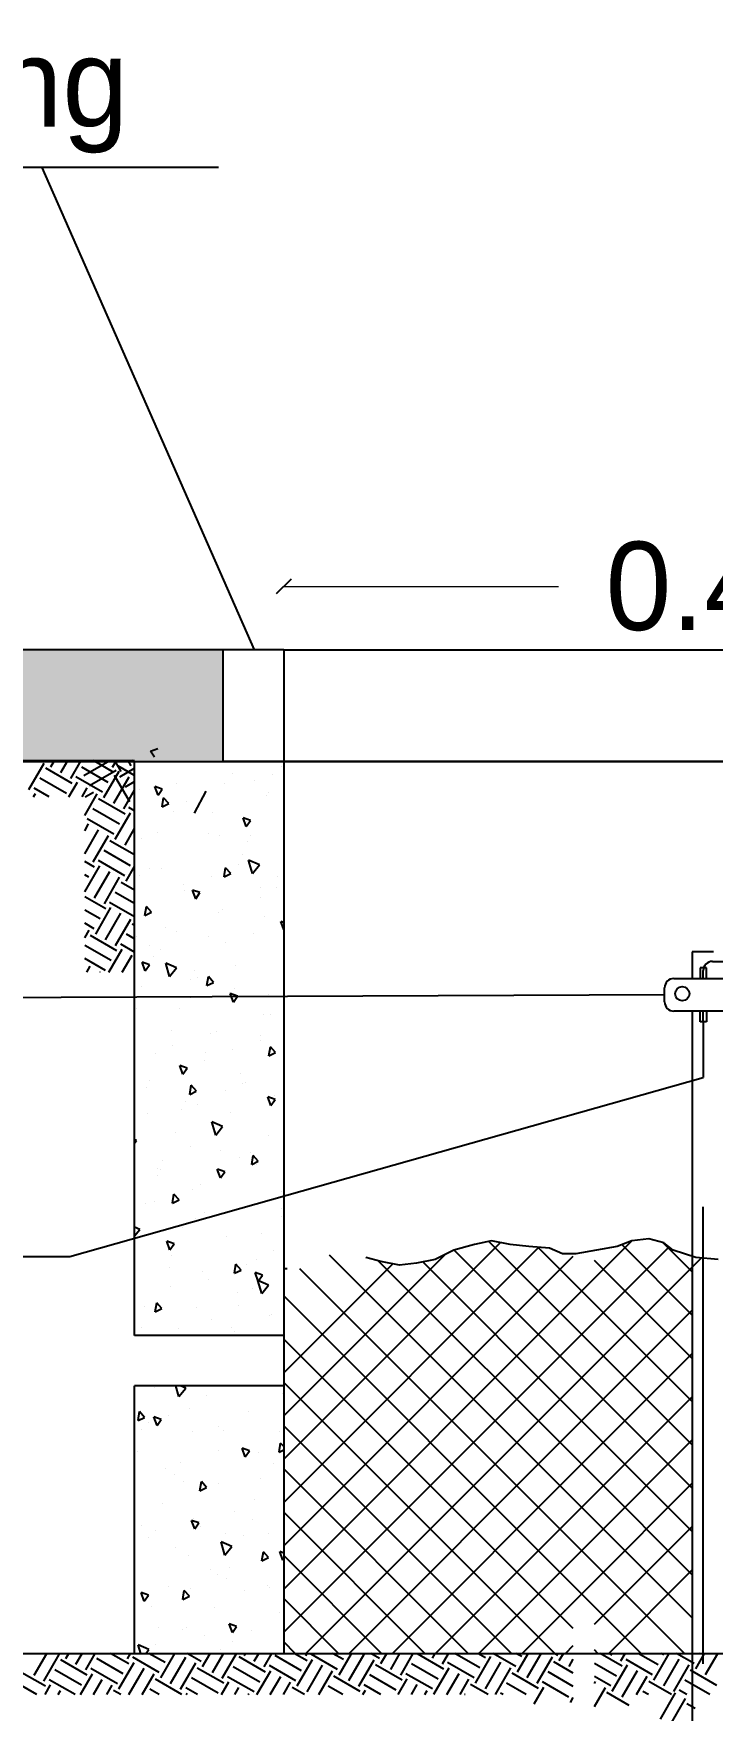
# Model space of a CAD drawing. Extents: x 152089 to 152185, y 180985 to 181226.
# Drawn here: x 152117.42 to 152119.73, y 181035.29 to 181040.99 of the extents above; entities that cross this region are included whole.
import ezdxf

# ---------------------------------------------------------------- set-up
doc = ezdxf.new("R2010")
doc.units = 0
doc.header["$LTSCALE"] = 3
doc.header["$MEASUREMENT"] = 0
doc.header["$PDMODE"] = 2
doc.header["$PDSIZE"] = 0.03
doc.linetypes.add('HIDDEN', pattern=[9.525, 6.35, -3.175])
doc.layers.get('0').update_dxf_attribs({"linetype": 'CONTINUOUS'})
doc.layers.get('DEFPOINTS').update_dxf_attribs({"linetype": 'CONTINUOUS'})
for name, color, linetype in [('1622', 7, 'HIDDEN'), ('DETAILS', 9, 'CONTINUOUS'), ('NAMES', 12, 'CONTINUOUS'), ('NUMBERS', 6, 'CONTINUOUS'), ('POWER', 54, 'CONTINUOUS')]:
    doc.layers.add(name, color=color, linetype=linetype)
doc.dimstyles.new('10', dxfattribs={"dimtxt": 0.3, "dimasz": 0.05, "dimexe": 0.18, "dimexo": 0.0625, "dimgap": 0.15, "dimtad": 0, "dimlfac": 0.1, "dimzin": 0, "dimdsep": 46, "dimtxsty": 'Standard', "dimblk": 'OBLIQUE', "dimcen": 0, "dimse1": 1, "dimse2": 1, "dimclrd": 253, "dimclrt": 4, "dimadec": 0, "dimazin": 0, "dimtfac": 1, "dimtix": 1, "dimtofl": 0, "dimtmove": 0, "dimatfit": 0, "dimldrblk": 'OBLIQUE', "dimfxl": 0.18, "dimtolj": 1, "dimtzin": 0, "dimlwd": 13, "dimarcsym": 0})

# ---------------------------------------------------------------- blocks, each defined once
blk = doc.blocks.new('_OBLIQUE')
at = {"color": 0, "linetype": 'ByBlock'}
blk.add_line((-0.5, -0.5), (0.5, 0.5), dxfattribs=at)
blk = doc.blocks.new('*D89')
at = {"layer": '1622', "color": 253, "linetype": 'Continuous', "lineweight": 13, "transparency": 16777216}
for p, q in [((152118.27, 181039.1132), (152119.204, 181039.1132)), ((152121.2379, 181039.1132), (152120.304, 181039.1132))]:
    blk.add_line(p, q, dxfattribs=at)
at = {"layer": 'DEFPOINTS', "color": 0, "linetype": 'Continuous', "transparency": 16777216}
for p in [(152118.27, 181039.1132), (152118.27, 181038.8976), (152121.2379, 181038.8976)]:
    blk.add_point(p, dxfattribs=at)
at = {"layer": '1622', "color": 253, "linetype": 'Continuous', "lineweight": 13, "transparency": 16777216, "xscale": 0.05, "yscale": 0.05, "zscale": 0.05, "rotation": 180}
blk.add_blockref('_OBLIQUE', (152118.27, 181039.1132), dxfattribs=at)
at = {"layer": '1622', "color": 253, "linetype": 'Continuous', "lineweight": 13, "transparency": 16777216, "xscale": 0.05, "yscale": 0.05, "zscale": 0.05}
blk.add_blockref('_OBLIQUE', (152121.2379, 181039.1132), dxfattribs=at)
at = {"layer": '1622', "color": 4, "linetype": 'Continuous', "transparency": 16777216, "insert": (152119.754, 181039.1132), "char_height": 0.3, "attachment_point": 5}
blk.add_mtext('\\A1;0.40', dxfattribs=at)

msp = doc.modelspace()

# ---------------------------------------------------------------- hatches: boundary and pattern name
at = {"layer": 'NUMBERS', "linetype": 'ByBlock'}
msp.add_hatch(color=0, dxfattribs=at).paths.add_polyline_path([(152117.1332, 181038.8976), (152117.1332, 181038.5186), (152118.0641, 181038.5186), (152118.0641, 181038.8976)])

# ---------------------------------------------------------------- linework, layer by layer
at = {"linetype": 'ByBlock'}
for p, q in [((152118.0484, 181040.5366), (152116.6831, 181040.5366)), ((152117.4488, 181040.5366), (152118.1694, 181038.8976))]:
    msp.add_line(p, q, dxfattribs=at)
for points in [[(152119.5639, 181037.726), (152115.7202, 181037.7094)], [(152114.873, 181036.8369), (152117.5437, 181036.8369), (152119.6951, 181037.4449)]]:
    msp.add_lwpolyline(points, dxfattribs=at)
at = {"layer": '1622', "color": 2, "linetype": 'Continuous'}
msp.add_line((152121.4439, 181038.5186), (152118.0641, 181038.5186), dxfattribs=at)
at = {"layer": 'DETAILS', "linetype": 'ByBlock'}
for p, q in [((152114.395, 181038.5218), (152117.7637, 181038.5218)), ((152117.8173, 181038.5541), (152117.8423, 181038.563)), ((152117.8317, 181038.5337), (152117.8173, 181038.5541)), ((152117.7637, 181036.5685), (152117.7637, 181038.516)), ((152118.0952, 181038.4781), (152118.0952, 181038.4781)), ((152118.2325, 181038.4761), (152118.2325, 181038.4761)), ((152118.2621, 181038.5031), (152118.2621, 181038.5031)), ((152118.27, 181038.5186), (152118.27, 181036.5685)), ((152117.7796, 181038.4227), (152117.7796, 181038.4227)), ((152117.8431, 181038.4041), (152117.8325, 181038.4334)), ((152117.8575, 181038.4246), (152117.8325, 181038.4334)), ((152117.8431, 181038.4041), (152117.8574, 181038.4246)), ((152117.9074, 181038.444), (152117.9074, 181038.444)), ((152118.0058, 181038.4174), (152117.9656, 181038.343)), ((152118.07, 181038.4426), (152118.07, 181038.4426)), ((152118.1699, 181038.4552), (152118.1699, 181038.4552)), ((152118.2181, 181038.4126), (152118.2181, 181038.4126)), ((152117.8574, 181038.365), (152117.8623, 181038.3958)), ((152117.8574, 181038.365), (152117.8798, 181038.3759)), ((152117.8798, 181038.3759), (152117.8623, 181038.3958)), ((152117.9412, 181038.3842), (152117.9412, 181038.3842)), ((152118.2124, 181038.4046), (152118.2124, 181038.4046)), ((152117.8969, 181038.3491), (152117.8969, 181038.3491)), ((152118.0298, 181038.3456), (152118.0298, 181038.3456)), ((152118.157, 181038.3182), (152118.1321, 181038.3271)), ((152118.1427, 181038.2978), (152118.1321, 181038.327)), ((152118.1427, 181038.2978), (152118.157, 181038.3182)), ((152118.143, 181038.3157), (152118.143, 181038.3157)), ((152117.7884, 181038.2565), (152117.7884, 181038.2565)), ((152117.8412, 181038.2777), (152117.8412, 181038.2777)), ((152118.0142, 181038.2756), (152118.0142, 181038.2756)), ((152118.0509, 181038.2677), (152118.0509, 181038.2677)), ((152118.1473, 181038.2454), (152118.1473, 181038.2454)), ((152118.1573, 181038.2659), (152118.1573, 181038.2659)), ((152118.1315, 181038.202), (152118.1315, 181038.202)), ((152118.164, 181038.1381), (152118.151, 181038.183)), ((152118.1874, 181038.1673), (152118.151, 181038.183)), ((152117.7805, 181038.131), (152117.7805, 181038.131)), ((152117.815, 181038.154), (152117.815, 181038.154)), ((152117.856, 181038.1535), (152117.856, 181038.1535)), ((152118.024, 181038.1282), (152118.024, 181038.1282)), ((152118.0679, 181038.1267), (152118.0727, 181038.1575)), ((152118.0679, 181038.1267), (152118.0903, 181038.1377)), ((152118.0903, 181038.1377), (152118.0728, 181038.1575)), ((152118.1171, 181038.169), (152118.1171, 181038.169)), ((152118.164, 181038.1381), (152118.1874, 181038.1673)), ((152118.2488, 181038.1285), (152118.2488, 181038.1285)), ((152117.9285, 181038.101), (152117.9285, 181038.101)), ((152117.9318, 181038.0802), (152117.9318, 181038.0802)), ((152117.9323, 181038.0805), (152117.9323, 181038.0805)), ((152117.9711, 181038.0526), (152117.9604, 181038.0819)), ((152117.9854, 181038.0731), (152117.9604, 181038.0819)), ((152117.9711, 181038.0526), (152117.9854, 181038.0731)), ((152118.1925, 181038.0905), (152118.1925, 181038.0905)), ((152118.2446, 181038.0893), (152118.2446, 181038.0893)), ((152117.7989, 181037.9956), (152117.8038, 181038.0263)), ((152117.8213, 181038.0065), (152117.8038, 181038.0264)), ((152118.0622, 181038.0147), (152118.0622, 181038.0147)), ((152118.191, 181038.0553), (152118.191, 181038.0553)), ((152117.7989, 181037.9956), (152117.8213, 181038.0065)), ((152117.8678, 181037.9543), (152117.8678, 181037.9543)), ((152118.0496, 181038.0069), (152118.0496, 181038.0069)), ((152118.2044, 181037.9923), (152118.2044, 181037.9923)), ((152118.27, 181037.972), (152118.26, 181037.9756)), ((152118.27, 181037.948), (152118.26, 181037.9755)), ((152117.7708, 181037.9228), (152117.7708, 181037.9228)), ((152117.9049, 181037.9408), (152117.9049, 181037.9408)), ((152118.0158, 181037.9244), (152118.0158, 181037.9244)), ((152118.0734, 181037.903), (152118.0734, 181037.903)), ((152118.1669, 181037.9334), (152118.1669, 181037.9334)), ((152117.8128, 181037.8928), (152117.8128, 181037.8928)), ((152117.8276, 181037.8574), (152117.8276, 181037.8574)), ((152117.8509, 181037.881), (152117.8509, 181037.881)), ((152119.7301, 181037.8715), (152119.6579, 181037.8715)), ((152119.6579, 181037.8715), (152119.6579, 181037.7813)), ((152119.7264, 181037.8392), (152119.8658, 181037.8392)), ((152117.7994, 181037.8075), (152117.7888, 181037.8368)), ((152117.8137, 181037.8279), (152117.7888, 181037.8368)), ((152117.7994, 181037.8075), (152117.8137, 181037.8279)), ((152117.8826, 181037.7884), (152117.8696, 181037.8333)), ((152117.9061, 181037.8175), (152117.8696, 181037.8333)), ((152117.8826, 181037.7884), (152117.9061, 181037.8175)), ((152117.9682, 181037.8075), (152117.9682, 181037.8075)), ((152117.977, 181037.7839), (152117.977, 181037.7839)), ((152118.0094, 181037.7573), (152118.0142, 181037.7881)), ((152118.0318, 181037.7682), (152118.0142, 181037.7881)), ((152118.1058, 181037.8246), (152118.1058, 181037.8246)), ((152119.5951, 181037.7813), (152119.8081, 181037.7813)), ((152119.7066, 181037.818), (152119.6849, 181037.818)), ((152119.6849, 181037.818), (152119.6849, 181037.7816)), ((152119.6952, 181037.7813), (152119.6952, 181037.8081)), ((152119.7066, 181037.7811), (152119.7066, 181037.818)), ((152117.7859, 181037.7533), (152117.7859, 181037.7533)), ((152117.9551, 181037.7777), (152117.9551, 181037.7777)), ((152118.0094, 181037.7573), (152118.0318, 181037.7682)), ((152118.0855, 181037.7339), (152118.0855, 181037.7339)), ((152118.099, 181037.7011), (152118.0883, 181037.7304)), ((152118.1133, 181037.7216), (152118.0884, 181037.7304)), ((152118.1031, 181037.7477), (152118.1031, 181037.7477)), ((152118.2169, 181037.7267), (152118.2169, 181037.7267)), ((152119.5639, 181037.7018), (152119.5639, 181037.7502)), ((152117.77, 181037.6785), (152117.77, 181037.6785)), ((152117.9149, 181037.6807), (152117.9149, 181037.6807)), ((152117.9544, 181037.7156), (152117.9544, 181037.7156)), ((152118.099, 181037.7011), (152118.1133, 181037.7216)), ((152119.8081, 181037.6707), (152119.5951, 181037.6707)), ((152119.6579, 181037.6707), (152119.6579, 181034.6417)), ((152119.6849, 181037.6341), (152119.6849, 181037.6704)), ((152119.6951, 181037.6341), (152119.6951, 181037.6707)), ((152119.7066, 181037.6709), (152119.7066, 181037.6341)), ((152118.2028, 181037.6604), (152118.2028, 181037.6604)), ((152118.226, 181037.6586), (152118.226, 181037.6586)), ((152119.7066, 181037.6341), (152119.6849, 181037.6341)), ((152119.6951, 181037.6341), (152119.6951, 181037.4449)), ((152117.8873, 181037.605), (152117.8873, 181037.605)), ((152117.8919, 181037.5532), (152117.8919, 181037.5532)), ((152118.0207, 181037.5938), (152118.0207, 181037.5938)), ((152118.0424, 181037.601), (152118.0424, 181037.601)), ((152118.19, 181037.5872), (152118.19, 181037.5872)), ((152118.1904, 181037.5711), (152118.1904, 181037.5711)), ((152117.8353, 181037.5281), (152117.8353, 181037.5281)), ((152118.0022, 181037.5041), (152118.0022, 181037.5041)), ((152118.0046, 181037.5314), (152118.0046, 181037.5314)), ((152118.0978, 181037.5393), (152118.0978, 181037.5393)), ((152118.2198, 181037.519), (152118.2247, 181037.5498)), ((152118.2198, 181037.519), (152118.2422, 181037.5299)), ((152118.2422, 181037.53), (152118.2247, 181037.5498)), ((152117.9274, 181037.456), (152117.9167, 181037.4853)), ((152117.9417, 181037.4764), (152117.9167, 181037.4853)), ((152117.9274, 181037.456), (152117.9417, 181037.4764)), ((152118.1219, 181037.4579), (152118.1219, 181037.4579)), ((152117.8054, 181037.4099), (152117.8054, 181037.4099)), ((152117.8136, 181037.4361), (152117.8136, 181037.4361)), ((152117.9508, 181037.3878), (152117.9557, 181037.4186)), ((152117.9508, 181037.3878), (152117.9732, 181037.3988)), ((152117.9733, 181037.3988), (152117.9557, 181037.4186)), ((152118.071, 181037.3998), (152118.071, 181037.3998)), ((152118.1296, 181037.4244), (152118.1296, 181037.4244)), ((152118.1409, 181037.4279), (152118.1409, 181037.4279)), ((152118.2392, 181037.3843), (152118.2392, 181037.3843)), ((152117.9226, 181037.3363), (152117.9226, 181037.3363)), ((152117.9355, 181037.3631), (152117.9355, 181037.3631)), ((152117.9788, 181037.3518), (152117.9788, 181037.3518)), ((152118.0895, 181037.3274), (152118.0895, 181037.3274)), ((152118.2269, 181037.3496), (152118.2163, 181037.3789)), ((152118.2413, 181037.3701), (152118.2163, 181037.3789)), ((152118.2269, 181037.3496), (152118.2412, 181037.3701)), ((152118.2395, 181037.362), (152118.2395, 181037.362)), ((152117.8067, 181037.3225), (152117.8067, 181037.3225)), ((152118.039, 181037.2495), (152118.026, 181037.2944)), ((152118.0625, 181037.2787), (152118.026, 181037.2944)), ((152118.039, 181037.2495), (152118.0625, 181037.2787)), ((152117.77, 181037.2313), (152117.7637, 181037.2335)), ((152117.7637, 181037.2223), (152117.77, 181037.2313)), ((152117.9009, 181037.2595), (152117.9009, 181037.2595)), ((152117.9519, 181037.2123), (152117.9519, 181037.2123)), ((152118.0399, 181037.2627), (152118.0399, 181037.2627)), ((152118.2169, 181037.2477), (152118.2169, 181037.2477)), ((152117.8597, 181037.1644), (152117.8597, 181037.1644)), ((152118.0557, 181037.1972), (152118.0557, 181037.1972)), ((152118.1204, 181037.1746), (152118.1204, 181037.1746)), ((152118.1572, 181037.1892), (152118.1572, 181037.1892)), ((152118.1613, 181037.1496), (152118.1662, 181037.1803)), ((152118.1613, 181037.1496), (152118.1837, 181037.1605)), ((152118.1837, 181037.1605), (152118.1662, 181037.1804)), ((152117.8401, 181037.1128), (152117.8401, 181037.1128)), ((152117.8413, 181037.1369), (152117.8413, 181037.1369)), ((152117.8504, 181037.1324), (152117.8504, 181037.1324)), ((152118.0553, 181037.1045), (152118.0446, 181037.1338)), ((152118.0696, 181037.1249), (152118.0447, 181037.1338)), ((152118.0553, 181037.1045), (152118.0696, 181037.1249)), ((152118.1768, 181037.1508), (152118.1768, 181037.1508)), ((152117.8923, 181037.0184), (152117.8972, 181037.0492)), ((152117.9147, 181037.0293), (152117.8972, 181037.0492)), ((152117.9586, 181037.0633), (152117.9586, 181037.0633)), ((152117.9882, 181037.0828), (152117.9882, 181037.0828)), ((152118.2619, 181037.0583), (152118.2619, 181037.0583)), ((152117.8, 181037.0158), (152117.8, 181037.0158)), ((152117.8328, 181037.0249), (152117.8328, 181037.0249)), ((152117.8923, 181037.0184), (152117.9147, 181037.0293)), ((152118.0014, 181036.9871), (152118.0014, 181036.9871)), ((152118.0759, 181036.9897), (152118.0759, 181036.9897)), ((152118.2639, 181036.9983), (152118.2639, 181036.9983)), ((152119.6936, 181037.0055), (152119.6936, 181035.4528)), ((152117.7811, 181036.9289), (152117.7637, 181036.9364)), ((152117.7637, 181036.9073), (152117.7811, 181036.9289)), ((152117.9274, 181036.9361), (152117.9274, 181036.9361)), ((152117.9705, 181036.9664), (152117.9705, 181036.9664)), ((152118.2641, 181036.9741), (152118.2641, 181036.9741)), ((152117.7652, 181036.9017), (152117.7652, 181036.9017)), ((152117.8837, 181036.8594), (152117.873, 181036.8887)), ((152117.898, 181036.8798), (152117.873, 181036.8887)), ((152117.8837, 181036.8594), (152117.898, 181036.8798)), ((152118.0755, 181036.9062), (152118.0755, 181036.9062)), ((152118.1932, 181036.9162), (152118.1932, 181036.9162)), ((152118.27, 181036.1481), (152119.0061, 181036.8842)), ((152118.9182, 181036.8776), (152118.8482, 181036.8585)), ((152118.9755, 181036.8903), (152118.9182, 181036.8776)), ((152119.2535, 181036.6012), (152118.9664, 181036.8883)), ((152119.0392, 181036.8776), (152118.9755, 181036.8903)), ((152119.1029, 181036.8712), (152119.0392, 181036.8776)), ((152119.1729, 181036.8649), (152119.1029, 181036.8712)), ((152119.3256, 181036.7628), (152119.4531, 181036.8903)), ((152119.3256, 181036.6159), (152119.5793, 181036.8696)), ((152119.4022, 181036.8712), (152119.3321, 181036.8585)), ((152119.4531, 181036.8903), (152119.4022, 181036.8712)), ((152119.6579, 181036.6375), (152119.4182, 181036.8772)), ((152119.5104, 181036.8967), (152119.4531, 181036.8903)), ((152119.5614, 181036.8839), (152119.5104, 181036.8967)), ((152119.6579, 181036.7845), (152119.5575, 181036.8849)), ((152119.5932, 181036.8585), (152119.5614, 181036.8839)), ((152117.8776, 181036.8608), (152117.8776, 181036.8608)), ((152117.8873, 181036.8392), (152117.8873, 181036.8392)), ((152118.1767, 181036.8276), (152118.1767, 181036.8276)), ((152118.237, 181036.8588), (152118.237, 181036.8588)), ((152118.27, 181036.0011), (152119.137, 181036.8681)), ((152118.27, 181036.295), (152118.8189, 181036.8439)), ((152118.27, 181035.8542), (152119.2535, 181036.8376)), ((152118.27, 181036.4419), (152118.6403, 181036.8123)), ((152119.3256, 181035.9413), (152118.4257, 181036.8412)), ((152118.5998, 181036.8204), (152118.5489, 181036.8331)), ((152119.3256, 181036.0882), (152118.5913, 181036.8225)), ((152118.6635, 181036.8076), (152118.5998, 181036.8204)), ((152118.7208, 181036.814), (152118.6635, 181036.8076)), ((152118.7845, 181036.8267), (152118.7208, 181036.814)), ((152119.2535, 181036.3073), (152118.7424, 181036.8183)), ((152118.8482, 181036.8585), (152118.7845, 181036.8267)), ((152119.2535, 181036.4542), (152118.849, 181036.8587)), ((152119.2535, 181036.7481), (152119.1331, 181036.8685)), ((152119.2175, 181036.8458), (152119.1729, 181036.8649)), ((152119.2621, 181036.8458), (152119.2175, 181036.8458)), ((152119.2535, 181036.3968), (152119.6882, 181036.8315)), ((152119.3321, 181036.8585), (152119.2621, 181036.8458)), ((152119.6579, 181036.4906), (152119.3256, 181036.8229)), ((152119.6696, 181036.8331), (152119.5932, 181036.8585)), ((152119.746, 181036.8267), (152119.6696, 181036.8331)), ((152117.8823, 181036.7997), (152117.8823, 181036.7997)), ((152117.9949, 181036.7872), (152117.9949, 181036.7872)), ((152118.0147, 181036.7595), (152118.0147, 181036.7595)), ((152118.1028, 181036.7801), (152118.1076, 181036.8109)), ((152118.1028, 181036.7801), (152118.1252, 181036.791)), ((152118.1252, 181036.791), (152118.1076, 181036.8109)), ((152118.1448, 181036.8108), (152118.1448, 181036.8108)), ((152118.1832, 181036.753), (152118.1726, 181036.7823)), ((152118.1976, 181036.7734), (152118.1726, 181036.7823)), ((152118.1954, 181036.7107), (152118.1824, 181036.7556)), ((152118.2189, 181036.7398), (152118.1824, 181036.7556)), ((152118.1832, 181036.753), (152118.1975, 181036.7734)), ((152118.2814, 181036.7949), (152118.2687, 181036.7949)), ((152118.27, 181035.7072), (152119.3256, 181036.7628)), ((152119.2535, 181035.8664), (152118.325, 181036.7949)), ((152117.8854, 181036.7357), (152117.8854, 181036.7357)), ((152118.1122, 181036.7137), (152118.1122, 181036.7137)), ((152118.1628, 181036.7295), (152118.1628, 181036.7295)), ((152118.1954, 181036.7107), (152118.2189, 181036.7398)), ((152119.2535, 181035.7195), (152118.27, 181036.703)), ((152119.6579, 181036.3437), (152119.2535, 181036.7481)), ((152117.7957, 181036.6657), (152117.7957, 181036.6657)), ((152117.8338, 181036.6489), (152117.8387, 181036.6797)), ((152117.8338, 181036.6489), (152117.8562, 181036.6599)), ((152117.8562, 181036.6599), (152117.8387, 181036.6797)), ((152117.9746, 181036.6625), (152117.9746, 181036.6625)), ((152118.1179, 181036.6714), (152118.1179, 181036.6714)), ((152119.2535, 181036.2499), (152119.6579, 181036.6543)), ((152117.7859, 181036.5946), (152117.7859, 181036.5946)), ((152117.913, 181036.5921), (152117.913, 181036.5921)), ((152118.0258, 181036.6234), (152118.0258, 181036.6234)), ((152118.0916, 181036.5969), (152118.0916, 181036.5969)), ((152118.2204, 181036.6375), (152118.2204, 181036.6375)), ((152118.2295, 181036.6401), (152118.2295, 181036.6401)), ((152118.27, 181035.5603), (152119.3256, 181036.6159)), ((152119.6579, 181036.1967), (152119.2535, 181036.6012)), ((152118.27, 181036.5685), (152117.7637, 181036.5685)), ((152118.102, 181036.5828), (152118.102, 181036.5828)), ((152118.27, 181036.5685), (152118.27, 181036.2785)), ((152119.2535, 181035.5726), (152118.27, 181036.556)), ((152119.3256, 181036.175), (152119.6579, 181036.5074)), ((152119.6579, 181036.0498), (152119.2535, 181036.4542)), ((152118.27, 181036.3979), (152117.7637, 181036.3979)), ((152117.7637, 181035.4886), (152117.7637, 181036.3979)), ((152117.8317, 181036.3927), (152117.8317, 181036.3927)), ((152117.914, 181036.3609), (152117.9033, 181036.3979)), ((152117.914, 181036.3609), (152117.9375, 181036.3901)), ((152117.9375, 181036.3901), (152117.9193, 181036.3979)), ((152118.0064, 181036.3662), (152118.0064, 181036.3662)), ((152118.2649, 181036.3714), (152118.2649, 181036.3714)), ((152119.1905, 181035.4886), (152118.27, 181036.4091)), ((152118.27, 181036.3979), (152118.27, 181035.4886)), ((152118.3453, 181035.4886), (152119.2535, 181036.3968)), ((152119.3256, 181036.0281), (152119.6579, 181036.3604)), ((152117.7753, 181036.2795), (152117.7802, 181036.3103)), ((152117.7977, 181036.2904), (152117.7802, 181036.3103)), ((152117.949, 181036.3191), (152117.949, 181036.3191)), ((152118.1491, 181036.3092), (152118.1491, 181036.3092)), ((152119.6579, 181035.9028), (152119.2535, 181036.3073)), ((152117.7753, 181036.2795), (152117.7977, 181036.2904)), ((152117.7877, 181036.2485), (152117.7877, 181036.2485)), ((152117.8125, 181036.2713), (152117.8125, 181036.2713)), ((152117.84, 181036.2627), (152117.8293, 181036.292)), ((152117.8543, 181036.2832), (152117.8293, 181036.292)), ((152117.84, 181036.2627), (152117.8543, 181036.2832)), ((152117.8798, 181036.2964), (152117.8798, 181036.2964)), ((152118.0483, 181036.2587), (152118.0483, 181036.2587)), ((152118.0662, 181036.2456), (152118.0662, 181036.2456)), ((152119.0436, 181035.4886), (152118.27, 181036.2621)), ((152118.4922, 181035.4886), (152119.2535, 181036.2499)), ((152117.9605, 181036.2413), (152117.9605, 181036.2413)), ((152118.1395, 181036.1564), (152118.1289, 181036.1857)), ((152118.1538, 181036.1768), (152118.1289, 181036.1857)), ((152118.2547, 181036.1724), (152118.2596, 181036.2032)), ((152118.2554, 181036.2408), (152118.2554, 181036.2408)), ((152118.27, 181036.1914), (152118.2596, 181036.2032)), ((152119.3256, 181035.8812), (152119.6579, 181036.2135)), ((152117.7723, 181036.1743), (152117.7723, 181036.1743)), ((152117.9212, 181036.1355), (152117.9212, 181036.1355)), ((152118.0501, 181036.1761), (152118.0501, 181036.1761)), ((152118.1395, 181036.1564), (152118.1538, 181036.1768)), ((152118.1835, 181036.172), (152118.1835, 181036.172)), ((152118.2364, 181036.1326), (152118.2364, 181036.1326)), ((152118.2547, 181036.1724), (152118.27, 181036.1799)), ((152118.6391, 181035.4886), (152119.3256, 181036.175)), ((152117.868, 181036.1166), (152117.868, 181036.1166)), ((152117.8998, 181036.0946), (152117.8998, 181036.0946)), ((152117.9857, 181036.0412), (152117.9906, 181036.072)), ((152118.0082, 181036.0521), (152117.9906, 181036.072)), ((152118.1918, 181036.0824), (152118.1918, 181036.0824)), ((152118.8966, 181035.4886), (152118.27, 181036.1152)), ((152118.27, 181036.1091), (152118.27, 181035.4886)), ((152119.6579, 181035.7559), (152119.3256, 181036.0882)), ((152117.9293, 181036.0712), (152117.9293, 181036.0712)), ((152117.9853, 181036.043), (152117.9853, 181036.043)), ((152117.9857, 181036.0412), (152118.0081, 181036.0521)), ((152118.0478, 181036.0646), (152118.0478, 181036.0646)), ((152118.7861, 181035.4886), (152119.3256, 181036.0281)), ((152119.3256, 181035.7342), (152119.6579, 181036.0665)), ((152117.8596, 181035.9976), (152117.8596, 181035.9976)), ((152118.1026, 181035.9695), (152118.1026, 181035.9695)), ((152118.1702, 181036.0101), (152118.1702, 181036.0101)), ((152118.7497, 181035.4886), (152118.27, 181035.9682)), ((152117.7861, 181035.9215), (152117.7861, 181035.9215)), ((152117.8361, 181035.9047), (152117.8361, 181035.9047)), ((152117.9679, 181035.9112), (152117.9572, 181035.9405)), ((152117.9822, 181035.9317), (152117.9572, 181035.9405)), ((152117.9649, 181035.9454), (152117.9649, 181035.9454)), ((152117.9679, 181035.9112), (152117.9822, 181035.9317)), ((152117.9871, 181035.918), (152117.9871, 181035.918)), ((152118.1649, 181035.9429), (152118.1649, 181035.9429)), ((152119.6579, 181035.6089), (152119.3256, 181035.9413)), ((152119.3256, 181035.5873), (152119.6579, 181035.9196)), ((152117.8102, 181035.8838), (152117.8102, 181035.8838)), ((152117.9034, 181035.8479), (152117.9034, 181035.8479)), ((152118.0704, 181035.8221), (152118.0574, 181035.867)), ((152118.0939, 181035.8512), (152118.0574, 181035.867)), ((152118.0704, 181035.8221), (152118.0939, 181035.8512)), ((152118.0727, 181035.8949), (152118.0727, 181035.8949)), ((152118.1351, 181035.888), (152118.1351, 181035.888)), ((152118.2199, 181035.8959), (152118.2199, 181035.8959)), ((152118.933, 181035.4886), (152119.3256, 181035.8812)), ((152119.6313, 181035.4886), (152119.2535, 181035.8664)), ((152117.9469, 181035.821), (152117.9469, 181035.821)), ((152118.1962, 181035.8029), (152118.2011, 181035.8337)), ((152118.1962, 181035.8029), (152118.2186, 181035.8139)), ((152118.2186, 181035.8139), (152118.2011, 181035.8337)), ((152118.2675, 181035.8049), (152118.2568, 181035.8342)), ((152118.27, 181035.8295), (152118.2568, 181035.8342)), ((152118.2675, 181035.8049), (152118.27, 181035.8085)), ((152118.6027, 181035.4886), (152118.27, 181035.8213)), ((152118.0207, 181035.7744), (152118.0207, 181035.7744)), ((152118.0458, 181035.7555), (152118.0458, 181035.7555)), ((152118.0744, 181035.7413), (152118.0744, 181035.7413)), ((152118.0851, 181035.7794), (152118.0851, 181035.7794)), ((152119.08, 181035.4886), (152119.3256, 181035.7342)), ((152119.3739, 181035.4886), (152119.6579, 181035.7726)), ((152117.7963, 181035.6661), (152117.7856, 181035.6954)), ((152117.8106, 181035.6866), (152117.7856, 181035.6954)), ((152117.7963, 181035.6661), (152117.8106, 181035.6865)), ((152117.8797, 181035.7146), (152117.8797, 181035.7146)), ((152117.9272, 181035.6717), (152117.9321, 181035.7025)), ((152117.9272, 181035.6717), (152117.9496, 181035.6827)), ((152117.9496, 181035.6827), (152117.9321, 181035.7025)), ((152117.9537, 181035.7075), (152117.9537, 181035.7075)), ((152118.138, 181035.7008), (152118.138, 181035.7008)), ((152118.2143, 181035.7177), (152118.2143, 181035.7177)), ((152118.2224, 181035.7113), (152118.2224, 181035.7113)), ((152118.4558, 181035.4886), (152118.27, 181035.6744)), ((152119.4844, 181035.4886), (152119.2535, 181035.7195)), ((152117.822, 181035.6485), (152117.822, 181035.6485)), ((152118.0342, 181035.6443), (152118.0342, 181035.6443)), ((152118.2553, 181035.6273), (152118.2553, 181035.6273)), ((152117.8456, 181035.5764), (152117.8456, 181035.5764)), ((152117.9268, 181035.568), (152117.9268, 181035.568)), ((152117.9393, 181035.5749), (152117.9393, 181035.5749)), ((152118.0958, 181035.5597), (152118.0852, 181035.589)), ((152118.1101, 181035.5802), (152118.0852, 181035.589)), ((152118.0958, 181035.5597), (152118.1101, 181035.5802)), ((152118.1617, 181035.5646), (152118.1617, 181035.5646)), ((152117.7844, 181035.4886), (152117.776, 181035.5172)), ((152117.8125, 181035.5015), (152117.7761, 181035.5172)), ((152117.8346, 181035.52), (152117.8346, 181035.52)), ((152117.9999, 181035.5487), (152117.9999, 181035.5487)), ((152118.0953, 181035.5302), (152118.0953, 181035.5302)), ((152118.3088, 181035.4886), (152118.27, 181035.5274)), ((152119.2269, 181035.4886), (152119.2535, 181035.5151)), ((152117.8022, 181035.4886), (152117.8125, 181035.5015)), ((152118.0566, 181035.5014), (152118.0566, 181035.5014)), ((152118.27, 181035.4886), (152119.2535, 181035.4886)), ((152119.3375, 181035.4886), (152119.3256, 181035.5004)), ((152119.3256, 181035.4886), (152120.4879, 181035.4886))]:
    msp.add_line(p, q, dxfattribs=at)
msp.add_circle((152119.6239, 181037.7298), 0.0241, dxfattribs=at)
for centre, start, end in [((152119.7264, 181037.8081), 90, 180), ((152119.5951, 181037.7502), 90, 180), ((152119.5951, 181037.7018), 180, 270)]:
    msp.add_arc(centre, 0.0312, start, end, dxfattribs=at)
at = {"layer": 'NUMBERS', "color": 0, "linetype": 'ByBlock'}
for p, q in [((152118.27, 181038.8976), (152117.1332, 181038.8976)), ((152118.27, 181038.8976), (152118.27, 181038.5186)), ((152118.27, 181038.8976), (152121.2379, 181038.8976)), ((152118.0641, 181038.5186), (152121.4439, 181038.5186))]:
    msp.add_line(p, q, dxfattribs=at)
msp.add_lwpolyline([(152117.1332, 181038.5186), (152118.0641, 181038.5186), (152118.0641, 181038.8976), (152117.1332, 181038.8976)], close=True, dxfattribs=at)
at = {"layer": 'POWER', "linetype": 'ByBlock'}
for p, q in [((152117.4746, 181038.518), (152117.468, 181038.5218)), ((152117.4793, 181038.5003), (152117.4917, 181038.5218)), ((152117.5131, 181038.4808), (152117.5367, 181038.5218)), ((152117.5468, 181038.4613), (152117.5817, 181038.5218)), ((152117.5912, 181038.471), (152117.6792, 181038.5218)), ((152117.6935, 181038.4816), (152117.6239, 181038.5218)), ((152117.655, 181038.5188), (152117.6567, 181038.5218)), ((152117.6887, 181038.4993), (152117.7017, 181038.5218)), ((152117.7184, 181038.4844), (152117.6969, 181038.5218)), ((152117.7522, 181038.5039), (152117.7419, 181038.5218)), ((152117.7637, 181038.516), (152117.7538, 181038.5218)), ((152117.4049, 181038.4233), (152117.4568, 181038.5132)), ((152117.5515, 181038.4436), (152117.4616, 181038.4955)), ((152117.6545, 181038.4141), (152117.5645, 181038.4661)), ((152117.674, 181038.4478), (152117.584, 181038.4998)), ((152117.6107, 181038.4372), (152117.7007, 181038.4892)), ((152117.6593, 181038.3964), (152117.7112, 181038.4863)), ((152117.693, 181038.3769), (152117.745, 181038.4669)), ((152117.7479, 181038.3814), (152117.6959, 181038.4714)), ((152117.7637, 181038.471), (152117.7065, 181038.5041)), ((152117.7137, 181038.4667), (152117.7637, 181038.4956)), ((152117.4205, 181038.3984), (152117.4274, 181038.4103)), ((152117.4739, 181038.3984), (152117.4226, 181038.428)), ((152117.5321, 181038.4098), (152117.4421, 181038.4618)), ((152117.5405, 181038.3984), (152117.5693, 181038.4483)), ((152117.5855, 181038.3984), (152117.603, 181038.4288)), ((152117.5941, 181038.3353), (152117.6368, 181038.4093)), ((152117.5955, 181038.3984), (152117.6237, 181038.4147)), ((152117.7268, 181038.3574), (152117.7637, 181038.4214)), ((152117.7332, 181038.4329), (152117.7637, 181038.4506)), ((152117.712, 181038.3059), (152117.6221, 181038.3579)), ((152117.7315, 181038.3396), (152117.6415, 181038.3916)), ((152117.7637, 181038.351), (152117.7445, 181038.3621)), ((152117.5941, 181038.2834), (152117.6073, 181038.3064)), ((152117.6926, 181038.2722), (152117.6026, 181038.3241)), ((152117.6973, 181038.2544), (152117.7493, 181038.3444)), ((152117.5941, 181038.2055), (152117.6411, 181038.2869)), ((152117.6229, 181038.1774), (152117.6748, 181038.2674)), ((152117.7637, 181038.2011), (152117.6796, 181038.2497)), ((152117.7311, 181038.2349), (152117.7637, 181038.2916)), ((152117.7306, 181038.1302), (152117.6406, 181038.1822)), ((152117.7501, 181038.164), (152117.6601, 181038.2159)), ((152117.6276, 181038.1597), (152117.5941, 181038.1791)), ((152117.5941, 181038.0756), (152117.6454, 181038.1644)), ((152117.6081, 181038.1259), (152117.5941, 181038.1341)), ((152117.6271, 181038.055), (152117.6791, 181038.145)), ((152117.6609, 181038.0355), (152117.7128, 181038.1255)), ((152117.7353, 181038.1125), (152117.7637, 181038.1617)), ((152117.7637, 181038.0361), (152117.6981, 181038.074)), ((152117.7637, 181038.0811), (152117.7176, 181038.1077)), ((152117.6656, 181038.0177), (152117.5941, 181038.0591)), ((152117.6462, 181037.984), (152117.5941, 181038.0141)), ((152117.6314, 181037.9325), (152117.6834, 181038.0225)), ((152117.7637, 181037.9911), (152117.6786, 181038.0402)), ((152117.6267, 181037.9503), (152117.5941, 181037.9691)), ((152117.6652, 181037.913), (152117.7171, 181038.003)), ((152117.6989, 181037.8935), (152117.7509, 181037.9835)), ((152117.7637, 181037.9611), (152117.7556, 181037.9658)), ((152117.5941, 181037.9197), (152117.6089, 181037.9455)), ((152117.7037, 181037.8758), (152117.6137, 181037.9278)), ((152117.7637, 181037.8711), (152117.7167, 181037.8983)), ((152117.7637, 181037.9161), (152117.7361, 181037.932)), ((152117.6647, 181037.8083), (152117.5941, 181037.8491)), ((152117.6842, 181037.8421), (152117.5942, 181037.894)), ((152117.6764, 181037.8025), (152117.7214, 181037.8806)), ((152117.7214, 181037.8025), (152117.7552, 181037.8611)), ((152117.6014, 181037.8025), (152117.6132, 181037.823)), ((152117.6464, 181037.8025), (152117.647, 181037.8036)), ((152114.1568, 181035.4886), (152122.6398, 181035.4886)), ((152117.4221, 181035.4139), (152117.4652, 181035.4886)), ((152117.4558, 181035.3944), (152117.5078, 181035.4844)), ((152117.6025, 181035.4147), (152117.5125, 181035.4666)), ((152117.5303, 181035.4714), (152117.5402, 181035.4886)), ((152117.564, 181035.4519), (152117.5852, 181035.4886)), ((152117.5977, 181035.4324), (152117.6302, 181035.4886)), ((152117.725, 181035.4189), (152117.635, 181035.4709)), ((152117.7444, 181035.4527), (152117.6823, 181035.4886)), ((152117.7102, 181035.3675), (152117.7622, 181035.4574)), ((152117.7397, 181035.4704), (152117.7502, 181035.4886)), ((152117.8474, 181035.4232), (152117.7574, 181035.4752)), ((152117.8669, 181035.457), (152117.8122, 181035.4886)), ((152117.8522, 181035.4055), (152117.9001, 181035.4886)), ((152117.8859, 181035.386), (152117.9379, 181035.476)), ((152117.9197, 181035.3665), (152117.9716, 181035.4565)), ((152117.9893, 181035.4613), (152117.942, 181035.4886)), ((152117.9941, 181035.4435), (152118.0201, 181035.4886)), ((152118.0278, 181035.424), (152118.0651, 181035.4886)), ((152118.0616, 181035.4046), (152118.1101, 181035.4886)), ((152118.2083, 181035.4248), (152118.1183, 181035.4768)), ((152118.136, 181035.4816), (152118.1401, 181035.4886)), ((152118.1698, 181035.4621), (152118.1851, 181035.4886)), ((152118.2035, 181035.4426), (152118.2301, 181035.4886)), ((152118.3113, 181035.3954), (152118.2213, 181035.4473)), ((152118.3307, 181035.4291), (152118.2408, 181035.4811)), ((152118.3502, 181035.4629), (152118.3057, 181035.4886)), ((152118.316, 181035.3777), (152118.368, 181035.4676)), ((152118.3455, 181035.4806), (152118.3501, 181035.4886)), ((152118.3498, 181035.3582), (152118.4017, 181035.4482)), ((152118.4532, 181035.4334), (152118.3632, 181035.4854)), ((152118.4727, 181035.4672), (152118.4356, 181035.4886)), ((152118.4579, 181035.4157), (152118.5, 181035.4886)), ((152118.4917, 181035.3962), (152118.5436, 181035.4862)), ((152118.5254, 181035.3767), (152118.5774, 181035.4667)), ((152118.5951, 181035.4715), (152118.5655, 181035.4886)), ((152118.6721, 181035.397), (152118.5821, 181035.449)), ((152118.5999, 181035.4537), (152118.62, 181035.4886)), ((152118.6336, 181035.4342), (152118.665, 181035.4886)), ((152118.6674, 181035.4147), (152118.71, 181035.4886)), ((152118.7946, 181035.4013), (152118.7046, 181035.4532)), ((152118.8141, 181035.435), (152118.7241, 181035.487)), ((152118.7756, 181035.4723), (152118.785, 181035.4886)), ((152118.8093, 181035.4528), (152118.83, 181035.4886)), ((152118.917, 181035.4056), (152118.827, 181035.4575)), ((152118.9365, 181035.4393), (152118.8512, 181035.4886)), ((152118.9218, 181035.3878), (152118.9737, 181035.4778)), ((152118.956, 181035.4731), (152118.9291, 181035.4886)), ((152118.9555, 181035.3684), (152119.0075, 181035.4583)), ((152119.059, 181035.4436), (152118.9811, 181035.4886)), ((152119.0785, 181035.4774), (152119.059, 181035.4886)), ((152119.0637, 181035.4259), (152119.0999, 181035.4886)), ((152119.0975, 181035.4064), (152119.1449, 181035.4886)), ((152119.1312, 181035.3869), (152119.1832, 181035.4769)), ((152119.2535, 181035.4213), (152119.1879, 181035.4592)), ((152119.2009, 181035.4816), (152119.1889, 181035.4886)), ((152119.2057, 181035.4639), (152119.2199, 181035.4886)), ((152119.2394, 181035.4444), (152119.2535, 181035.4688)), ((152119.4004, 181035.4115), (152119.3256, 181035.4546)), ((152119.4198, 181035.4452), (152119.3448, 181035.4886)), ((152119.3813, 181035.4825), (152119.3849, 181035.4886)), ((152119.3856, 181035.36), (152119.4376, 181035.45)), ((152119.4151, 181035.463), (152119.4299, 181035.4886)), ((152119.5228, 181035.4158), (152119.4328, 181035.4677)), ((152119.5423, 181035.4495), (152119.4746, 181035.4886)), ((152119.5276, 181035.398), (152119.5795, 181035.488)), ((152119.5618, 181035.4833), (152119.5526, 181035.4886)), ((152119.5613, 181035.3785), (152119.6133, 181035.4685)), ((152119.5951, 181035.3591), (152119.647, 181035.4491)), ((152119.6647, 181035.4538), (152119.6045, 181035.4886)), ((152119.6695, 181035.4361), (152119.6998, 181035.4886)), ((152119.6842, 181035.4875), (152119.6824, 181035.4886)), ((152119.7032, 181035.4166), (152119.7448, 181035.4886)), ((152117.4315, 181035.3484), (152117.3511, 181035.3948)), ((152117.4606, 181035.3766), (152117.3706, 181035.4286)), ((152117.5614, 181035.3484), (152117.4736, 181035.3991)), ((152117.583, 181035.3809), (152117.493, 181035.4329)), ((152117.5793, 181035.3484), (152117.6202, 181035.4194)), ((152117.7055, 181035.3852), (152117.6155, 181035.4372)), ((152117.6242, 181035.3484), (152117.654, 181035.3999)), ((152117.7442, 181035.3484), (152117.7959, 181035.438)), ((152117.7892, 181035.3484), (152117.8297, 181035.4185)), ((152117.9244, 181035.3488), (152117.8344, 181035.4007)), ((152118.0469, 181035.3531), (152117.9569, 181035.405)), ((152118.0663, 181035.3868), (152117.9764, 181035.4388)), ((152118.0592, 181035.3484), (152118.0841, 181035.3916)), ((152118.1693, 181035.3574), (152118.0793, 181035.4093)), ((152118.1888, 181035.3911), (152118.0988, 181035.4431)), ((152118.1792, 181035.3484), (152118.226, 181035.4296)), ((152118.2241, 181035.3484), (152118.2598, 181035.4101)), ((152118.2691, 181035.3484), (152118.2935, 181035.3906)), ((152118.3891, 181035.3484), (152118.4354, 181035.4287)), ((152118.5302, 181035.359), (152118.4402, 181035.4109)), ((152118.6526, 181035.3633), (152118.5627, 181035.4152)), ((152118.6591, 181035.3484), (152118.6899, 181035.4018)), ((152118.7751, 181035.3676), (152118.6851, 181035.4195)), ((152118.7798, 181035.3498), (152118.8318, 181035.4398)), ((152118.824, 181035.3484), (152118.8655, 181035.4203)), ((152118.869, 181035.3484), (152118.8993, 181035.4008)), ((152118.9893, 181035.3489), (152119.0412, 181035.4389)), ((152119.136, 181035.3692), (152119.046, 181035.4211)), ((152119.2389, 181035.3397), (152119.149, 181035.3917)), ((152119.2535, 181035.3763), (152119.1684, 181035.4254)), ((152119.3809, 181035.3777), (152119.3256, 181035.4097)), ((152119.3256, 181035.3859), (152119.3294, 181035.3925)), ((152119.4194, 181035.3405), (152119.4713, 181035.4305)), ((152119.4689, 181035.3484), (152119.5051, 181035.411)), ((152119.5875, 181035.3484), (152119.5098, 181035.3933)), ((152119.7174, 181035.3484), (152119.6323, 181035.3976)), ((152119.7417, 181035.3794), (152119.6518, 181035.4313)), ((152117.4593, 181035.3484), (152117.4783, 181035.3814)), ((152117.5043, 181035.3484), (152117.5121, 181035.3619)), ((152117.6692, 181035.3484), (152117.6877, 181035.3804)), ((152117.7172, 181035.3484), (152117.6925, 181035.3627)), ((152117.8471, 181035.3484), (152117.8149, 181035.367)), ((152117.977, 181035.3484), (152117.9374, 181035.3713)), ((152117.9392, 181035.3484), (152117.9421, 181035.3535)), ((152118.1042, 181035.3484), (152118.1178, 181035.3721)), ((152118.1492, 181035.3484), (152118.1516, 181035.3526)), ((152118.3407, 181035.3484), (152118.2983, 181035.3729)), ((152118.4705, 181035.3484), (152118.4207, 181035.3772)), ((152118.5391, 181035.3484), (152118.5479, 181035.3637)), ((152118.6004, 181035.3484), (152118.5432, 181035.3815)), ((152118.7041, 181035.3484), (152118.7236, 181035.3823)), ((152118.7491, 181035.3484), (152118.7574, 181035.3628)), ((152118.8862, 181035.3484), (152118.8846, 181035.3493)), ((152118.9641, 181035.3484), (152118.904, 181035.3831)), ((152119.016, 181035.3484), (152119.007, 181035.3536)), ((152119.094, 181035.3484), (152119.0265, 181035.3874)), ((152119.1211, 181035.3174), (152119.1537, 181035.3739)), ((152119.2437, 181035.322), (152119.2535, 181035.3389)), ((152119.3256, 181035.308), (152119.3631, 181035.373)), ((152119.4437, 181035.3114), (152119.3679, 181035.3552)), ((152119.5096, 181035.3484), (152119.4903, 181035.3595)), ((152119.5495, 181035.2645), (152119.6014, 181035.3544)), ((152119.5832, 181035.245), (152119.6352, 181035.335)), ((152119.6395, 181035.3484), (152119.6128, 181035.3638)), ((152119.6674, 181035.3013), (152119.6399, 181035.3172))]:
    msp.add_line(p, q, dxfattribs=at)

# ---------------------------------------------------------------- texts
at = {"layer": 'NAMES', "color": 7, "linetype": 'ByBlock'}
msp.add_text('Ring', height=0.30036, dxfattribs=at).set_placement((152116.9158, 181040.6757))

# ---------------------------------------------------------------- dimensions: what is measured, and where the dimension line sits
at = {"layer": '1622', "color": 2, "linetype": 'Continuous'}
dim = msp.add_linear_dim(base=(152118.27, 181039.1132), p1=(152121.2379, 181038.8976), p2=(152118.27, 181038.8976), text='0.40', dimstyle='10', dxfattribs=at)
dim.commit()
dim.dimension.update_dxf_attribs({"geometry": '*D89', "text_midpoint": (152119.754, 181039.1132)})

doc.saveas('drawing.dxf')
